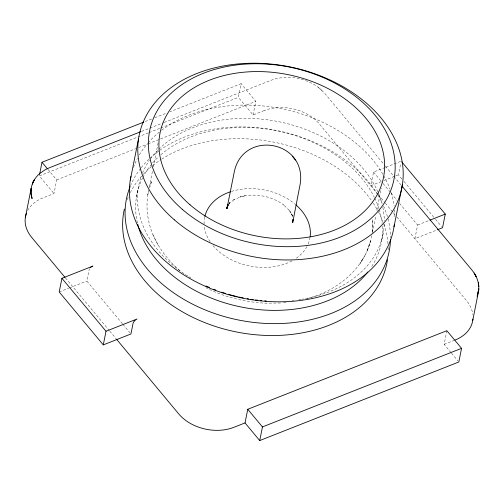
<?xml version="1.0" encoding="UTF-8"?>
<svg xmlns="http://www.w3.org/2000/svg" width="504" height="504" viewBox="0 0 504 504"><rect width="100%" height="100%" fill="white"/><g stroke="black" fill="none" stroke-linecap="round" stroke-linejoin="round"><path stroke-width="0.38" stroke-dasharray="2.52 1.89" d="M27.689 210.546A40.207 29.018 11.3 0 1 42.916 197.921L53.978 193.555L56.706 179.909L47.886 169.325M122.422 323.751L86.846 281.043L89.025 270.125L89.743 268.588M136.401 197.291L138.222 188.194M148.712 189.983C145.328 204.882 147.099 220.639 152.939 234.7L153.002 234.833C159.163 249.215 169.199 261.589 181.043 271.694M149.323 186.908L152.548 170.78M153.317 166.944L158.073 143.13M264.134 110.603L253.077 114.969L238.379 97.329L241.107 83.683L170.106 111.705M253.077 114.969L255.799 101.323L241.107 83.683M385.169 167.486L373.527 172.084L370.799 185.73L383.172 180.848M372.431 232.596L375.808 215.699M376.879 210.326L381.326 188.049M381.692 240.528L383.512 231.431M401.965 179.021L398.456 174.812L400.73 163.441M399.577 203.358L417.614 225.017L414.886 238.663L436.722 230.044M450.986 352.579L444.131 344.345L446.853 330.7M371.794 235.633C366.099 267.624 337.567 290.89 307.169 298.557M148.006 193.826L147.792 194.588L148.63 191.602M149.631 188.042L151.679 180.772L150.299 185.667M365.469 254.507L360.014 263.56L363.686 257.531M228.507 204.611L229.862 202.69L228.495 204.473L230.674 202.072L229.238 203.37L235.034 199.067L233.654 199.842L241.032 196.718L245.196 195.709L239.898 197.014L241.032 196.718M145.215 121.527L151.805 118.931M154.734 117.772L166.446 113.148M141.593 131.368L163.491 122.724M164.222 122.434L270.818 80.363C286.587 74.422 305.216 77.603 318.641 87.602M148.346 132.861L39.281 175.909L53.978 193.555M149.077 132.577L160.058 128.243M160.789 127.953L238.379 97.329M56.706 179.909L135.759 148.705M138.682 147.552L147.47 144.087M148.201 143.798L255.799 101.323M59.195 291.955L68.657 288.225M69.382 287.935L86.846 281.043M385.9 167.202L401.184 161.167M383.903 180.558L394.815 176.249M395.546 175.959L398.456 174.812M417.614 225.017L429.257 220.418M444.131 344.345L455.188 339.979M244.201 195.955C257.941 193.467 272.702 196.749 283.935 205.097L283.286 204.611L289.164 210.237L288.553 209.45L292.364 215.605L290.336 211.598L292.364 215.605M280.489 302.998L264.745 303.169C244.409 301.978 224.186 297.051 206.01 287.765M283.513 302.709L286.537 302.413M322.094 90.544L318.534 87.513L325.004 93.675L384.899 165.583M403.969 181.427L435.028 218.723M435.532 219.322L441.542 226.542M385.402 166.188L401.505 185.522M373.527 172.084L382.542 182.908M383.046 183.513L390.562 192.534M391.06 193.133L397.076 200.353M377.811 194.147L319.366 123.971A40.213 29.024 11.3 0 0 264.134 110.603M378.315 194.752L384.829 202.57M385.327 203.169L392.843 212.197M393.347 212.795L394.846 214.603M396.85 217.004L466.326 300.416A40.213 29.024 11.3 0 1 472.828 314.672M451.477 353.165L457.846 360.807M122.919 324.349L129.938 332.772M65.501 277.969L109.286 330.536M109.79 331.141L116.336 338.997M152.939 234.7L157.878 244.667M291.879 214.647L292.937 217.816M127.222 199.622A134.026 96.73 11.3 0 1 128.665 196.113M130.303 192.654A134.026 96.73 11.3 0 1 142.613 175.014M143.142 174.447A134.026 96.73 11.3 0 1 152.195 166.005M152.794 165.52A134.026 96.73 11.3 0 1 161.072 159.554M161.74 159.119A134.026 96.73 11.3 0 1 372.828 202.52M373.244 203.137A134.026 96.73 11.3 0 1 378.113 211.277M378.485 211.976A134.026 96.73 11.3 0 1 383.525 223.429M383.79 224.179A134.026 96.73 11.3 0 1 387.973 243.779M388.174 247.546A134.026 96.73 11.3 0 1 388.2 249.801M130.467 185.787A133.951 96.673 11.3 0 1 140.748 168.292M141.227 167.681A133.951 96.673 11.3 0 1 159.163 150.734M159.787 150.287A133.951 96.673 11.3 0 1 377.471 194.349M377.868 195.004A133.951 96.673 11.3 0 1 382.271 203.15M383.557 205.953A133.951 96.673 11.3 0 1 387.859 218.137M388.055 218.887A133.951 96.673 11.3 0 1 390.487 237.781M384.231 223.978A124.564 89.901 11.3 0 1 302.11 299.2M301.361 299.326A124.564 89.901 11.3 0 1 297.562 299.886M293.731 300.353A124.564 89.901 11.3 0 1 292.194 300.516M190.865 277.975A124.564 89.901 11.3 0 1 188.906 276.784M187.627 275.978A124.564 89.901 11.3 0 1 141.334 176.022M142.475 173.086A124.564 89.901 11.3 0 1 149.43 160.36M150.324 159.094A124.564 89.901 11.3 0 1 158.168 149.858M158.716 149.316A124.564 89.901 11.3 0 1 277.553 121.47A124.564 89.901 11.3 0 1 377.836 191.841M378.145 192.553A124.564 89.901 11.3 0 1 382.12 204.265M382.82 207.308A124.564 89.901 11.3 0 1 384.281 220.96M133.447 167.548A133.944 96.673 11.3 0 1 137.46 158.319M139.369 154.886A133.944 96.673 11.3 0 1 147.571 143.451M148.088 142.859A133.944 96.673 11.3 0 1 159.296 132.13M161.683 130.265A133.944 96.673 11.3 0 1 383.002 174.478M383.752 175.783A133.944 96.673 11.3 0 1 389.913 189.057M391.129 192.597A133.944 96.673 11.3 0 1 394.178 206.016M394.588 209.74A133.944 96.673 11.3 0 1 394.808 218.27M382.334 226.277A124.564 89.901 11.3 0 1 371.347 267.07M137.435 222.932A124.564 89.901 11.3 0 1 142.537 178.057M142.884 177.377A124.564 89.901 11.3 0 1 150.765 165.218M152.706 162.893A124.564 89.901 11.3 0 1 158.571 156.794M160.839 154.753A124.564 89.901 11.3 0 1 276.646 130.744A124.564 89.901 11.3 0 1 374.365 197.385M374.711 198.097A124.564 89.901 11.3 0 1 379.008 208.826M379.241 209.576A124.564 89.901 11.3 0 1 382.076 223.253M310.054 237.352A53.657 38.726 11.3 0 1 307.264 245.927M306.904 246.607A53.657 38.726 11.3 0 1 295.199 258.949M292.011 260.851A53.657 38.726 11.3 0 1 212.946 245.511M210.111 241.725A53.657 38.726 11.3 0 1 204.17 225.515M204.082 223.996A53.657 38.726 11.3 0 1 204.668 217.249M231.412 191.451A53.657 38.726 11.3 0 1 294.544 203.704M372.607 219.719L372.198 232.596L372.607 219.719M370.648 240.881L366.767 251.779L370.648 240.881"/><path stroke-width="0.76" d="M292.963 220.229L292.988 219.398L292.704 222.617L300.226 183.834C306.791 140.351 242.758 129.389 234.209 172.198L226.939 208.587L228.079 204.523L226.869 208.316L227.512 206.482M25.37 217.407L31.437 187.047C32.558 181.799 35.595 177.093 39.633 173.603M39.583 174.397L42.008 162.263L143.753 122.107M91.722 266.698A4.026 2.079 -39.8 0 1 92.887 266.087L61.923 278.309L59.195 291.955L103.288 344.887L130.939 333.976L133.119 323.058L134.228 321.017M130.259 180.193L138.619 138.342M103.288 344.887L106.01 331.241L61.923 278.309M245.026 422.925L247.754 409.279L446.853 330.7L461.551 348.34L458.823 361.985L259.724 440.572L245.026 422.925L233.963 427.291A40.219 29.024 11.3 0 1 178.744 413.923L116.84 339.601M259.724 440.572L262.452 426.926L247.754 409.279M394.021 226.687L402.381 184.842M401.682 161.765L445.271 214.099L442.544 227.745L437.453 229.755M472.733 320.494L478.548 291.381C479.776 283.739 476.822 275.959 471.971 270.113L402.009 186.127M227.462 206.426L226.655 208.095L228.054 205.254L227.726 205.871M32.722 182.971L34.303 179.852L33.144 182.139M134.278 320.966L136.981 319.019L106.01 331.241M39.98 173.288L45.524 169.539L49.6 167.681L140.862 131.657M429.988 220.128L445.271 214.099M262.452 426.926L461.551 348.34M42.008 162.263L47.395 168.733M64.997 277.364L31.777 237.485A40.207 29.018 11.3 0 1 26.479 213.211M295.357 160.083L292.396 156.177M387.469 259.73A134.026 96.73 11.3 0 1 237.712 332.212A134.026 96.73 11.3 0 1 124.368 209.04M390.468 239.331A133.951 96.673 11.3 0 1 238.279 319.964A133.951 96.673 11.3 0 1 130.177 186.499M394.336 224.412A133.944 96.673 11.3 0 1 246.292 298.834A133.944 96.673 11.3 0 1 130.946 176.431M266.314 300.97A124.564 89.901 11.3 0 1 264.776 300.869M261.696 300.623A124.564 89.901 11.3 0 1 260.159 300.478M257.846 300.239A124.564 89.901 11.3 0 1 255.534 299.962M253.222 299.659A124.564 89.901 11.3 0 1 250.923 299.319M248.623 298.954A124.564 89.901 11.3 0 1 247.105 298.696M243.3 297.977A124.564 89.901 11.3 0 1 238.738 297.007M237.22 296.654A124.564 89.901 11.3 0 1 228.224 294.26M225.282 293.359A124.564 89.901 11.3 0 1 221.621 292.163M215.825 290.071A124.564 89.901 11.3 0 1 213.683 289.233M209.45 287.475A124.564 89.901 11.3 0 1 205.985 285.938M367.8 272.009A124.564 89.901 11.3 0 1 240.301 306.835A124.564 89.901 11.3 0 1 137.8 224.456M204.832 216.518A53.657 38.726 11.3 0 1 230.674 191.684M295.722 204.693A53.657 38.726 11.3 0 1 310.162 236.609M90.632 267.567A4.026 2.079 -39.8 0 1 91.161 267.107M472.903 319.057A40.213 29.024 11.3 0 1 455.188 339.979M31.185 188.301L31.015 193.391L32.054 198.532L31.015 193.391L31.185 188.301M478.8 289L477.175 296.257L478.8 289M32.558 183.424L32.281 184.054L33.699 180.955L32.558 183.424M474.484 273.641L474.144 273.042L476.198 276.702L474.484 273.641M478.409 283.343L478.315 282.839L478.794 286.448L478.409 283.343M190.027 204.788A113.923 82.221 11.3 0 0 380.048 188.811A113.923 82.221 11.3 0 0 245.234 72.078A113.923 82.221 11.3 0 0 190.027 204.788M182.391 209.412A124.564 89.901 11.3 0 0 390.159 191.948A124.564 89.901 11.3 0 0 242.758 64.31A124.564 89.901 11.3 0 0 182.391 209.412M174.39 219.864A133.944 96.673 11.3 0 0 397.807 201.083A133.944 96.673 11.3 0 0 239.299 63.825A133.944 96.673 11.3 0 0 174.39 219.864"/></g></svg>
